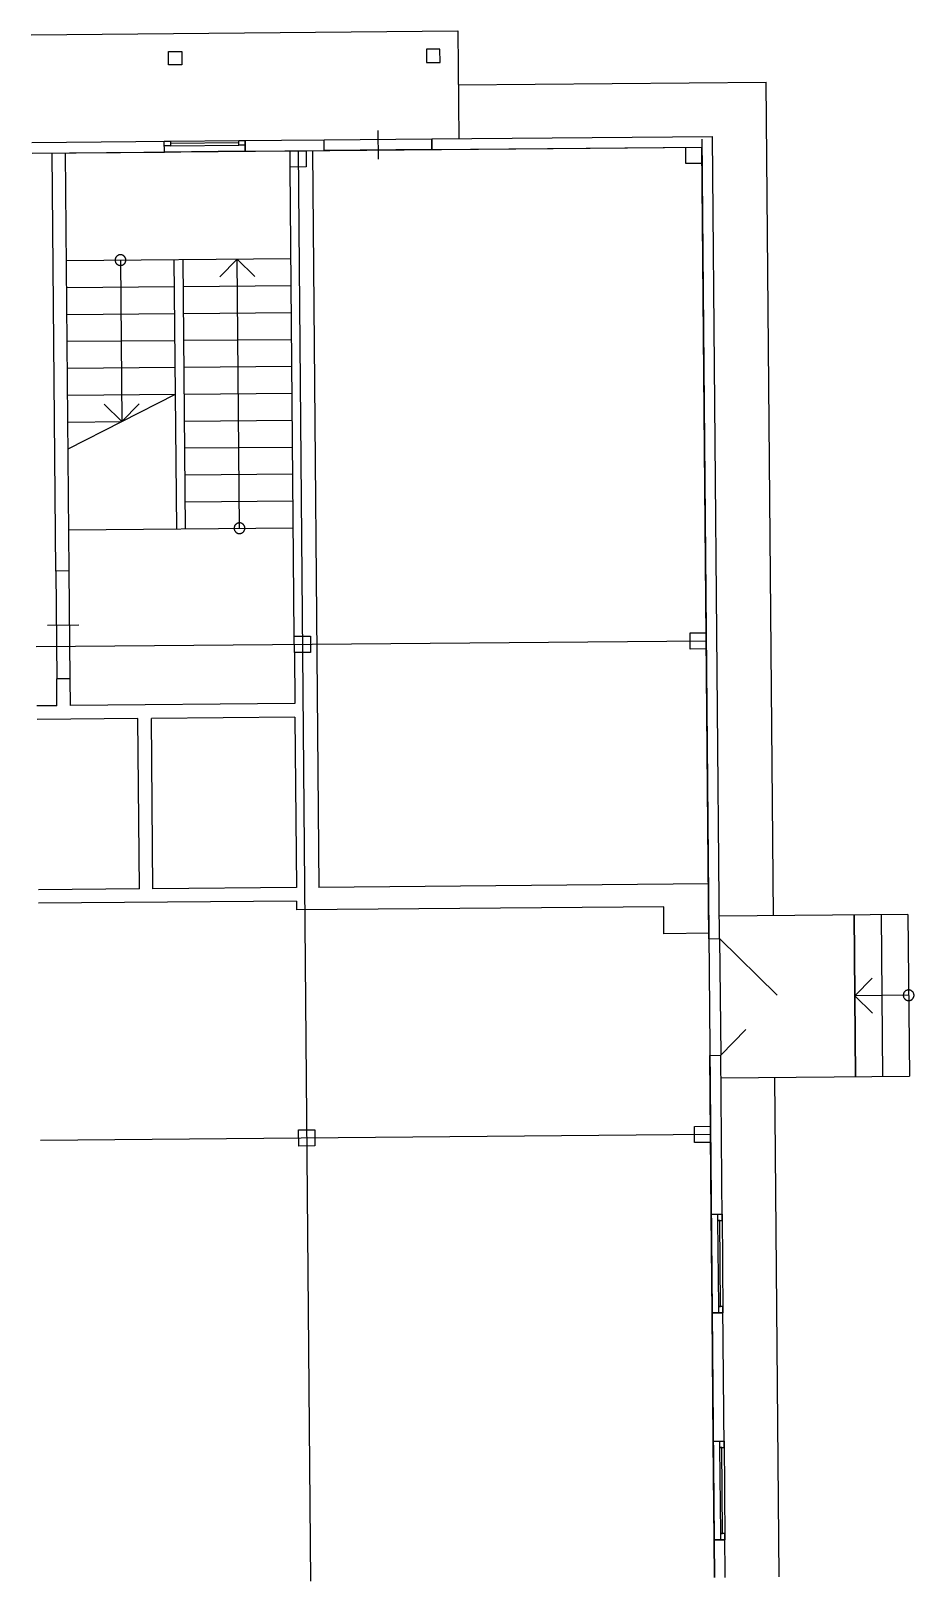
# Model space of a CAD drawing. Extents: x -9 to 1153, y -6 to 2034.
import ezdxf

# ---------------------------------------------------------------- set-up
doc = ezdxf.new("R2010")
doc.units = 0

msp = doc.modelspace()

# ---------------------------------------------------------------- linework, layer by layer
for p, q in [((-8.8, 2029.5), (552.8, 2034.4)), ((552.8, 2034.4), (554, 1892.6)), ((172.1, 2007.4), (189.8, 2007.6)), ((172.2, 1989.7), (172.1, 2007.4)), ((172.1, 2007.4), (172.1, 2007.4)), ((189.8, 2007.6), (189.9, 1989.9)), ((529.3, 2010.5), (511.6, 2010.4)), ((511.6, 2010.4), (511.8, 1992.7)), ((529.5, 1992.8), (529.3, 2010.5)), ((529.3, 2010.5), (529.3, 2010.5)), ((189.9, 1989.9), (172.2, 1989.7)), ((511.8, 1992.7), (529.5, 1992.8)), ((553.4, 1963.5), (958.5, 1967)), ((968.1, 869.8), (958.5, 1967)), ((447.6, 1903.5), (447.9, 1865.7)), ((-7.6, 1887.7), (174.9, 1889.3)), ((-7.4, 1873.6), (874.2, 1881.3)), ((166.6, 1889.3), (272.9, 1890.2)), ((166.7, 1875.1), (166.6, 1889.3)), ((166.7, 1875.1), (166.6, 1889.3)), ((166.6, 1889.3), (166.6, 1889.3)), ((174.9, 1883.4), (166.7, 1883.4)), ((174.9, 1889.3), (174.9, 1883.4)), ((264.7, 1887.2), (174.9, 1886.4)), ((174.9, 1886.4), (174.9, 1883.4)), ((174.9, 1883.4), (264.7, 1884.2)), ((264.6, 1890.1), (376.8, 1891.1)), ((264.7, 1884.2), (264.6, 1890.1)), ((264.6, 1890.1), (264.6, 1890.1)), ((264.7, 1884.2), (264.7, 1887.2)), ((264.7, 1887.2), (264.7, 1887.2)), ((273, 1884.3), (264.7, 1884.2)), ((273, 1876), (272.9, 1890.2)), ((272.9, 1890.2), (273, 1876)), ((376.8, 1891.1), (518.6, 1892.3)), ((377, 1876.9), (376.8, 1891.1)), ((377, 1876.9), (376.8, 1891.1)), ((376.8, 1891.1), (376.8, 1891.1)), ((518.7, 1878.2), (377, 1876.9)), ((518.6, 1892.3), (888.2, 1895.6)), ((518.7, 1878.2), (518.6, 1892.3)), ((518.6, 1892.3), (518.7, 1878.2)), ((518.7, 1878.2), (874.2, 1881.3)), ((852.9, 1881.1), (874.2, 1881.3)), ((853.1, 1859.8), (852.9, 1881.1)), ((852.9, 1881.1), (852.9, 1881.1)), ((874.1, 1891.9), (890.6, -1.2)), ((883.3, 839.6), (874.2, 1881.3)), ((874.2, 1881.3), (874.4, 1860)), ((897.4, 839.7), (888.2, 1895.6)), ((-7.4, 1873.6), (166.7, 1875.1)), ((23.9, 1323.4), (19.1, 1873.8)), ((41.6, 1323.6), (36.8, 1874)), ((273, 1876), (166.7, 1875.1)), ((166.7, 1875.1), (166.7, 1875.1)), ((273, 1876), (377, 1876.9)), ((332.1, 1876.5), (353.3, 1876.7)), ((332.3, 1855.3), (332.1, 1876.5)), ((332.1, 1876.5), (332.1, 1876.5)), ((342.7, 1876.6), (359.1, -5.9)), ((353.3, 1876.7), (353.5, 1855.5)), ((361.6, 1876.8), (370.1, 907.1)), ((874.4, 1860), (853.1, 1859.8)), ((353.5, 1855.5), (332.3, 1855.3)), ((337.7, 1237.6), (332.3, 1855.3)), ((38.1, 1732.2), (333.3, 1734.8)), ((102, 1734.4), (101.9, 1733.8)), ((102.2, 1734.9), (102, 1734.4)), ((102.3, 1735.4), (102.2, 1734.9)), ((102.5, 1735.9), (102.3, 1735.4)), ((102.8, 1736.3), (102.5, 1735.9)), ((103.1, 1736.8), (102.8, 1736.3)), ((103.4, 1737.2), (103.1, 1736.8)), ((103.7, 1737.6), (103.4, 1737.2)), ((104.1, 1738), (103.7, 1737.6)), ((104.5, 1738.3), (104.1, 1738)), ((104.9, 1738.6), (104.5, 1738.3)), ((105.3, 1738.9), (104.9, 1738.6)), ((105.8, 1739.2), (105.3, 1738.9)), ((106.3, 1739.4), (105.8, 1739.2)), ((106.8, 1739.6), (106.3, 1739.4)), ((107.3, 1739.7), (106.8, 1739.6)), ((107.8, 1739.8), (107.3, 1739.7)), ((108.3, 1739.9), (107.8, 1739.8)), ((108.9, 1739.9), (108.3, 1739.9)), ((109.4, 1739.9), (108.9, 1739.9)), ((109.9, 1739.8), (109.4, 1739.9)), ((110.4, 1739.7), (109.9, 1739.8)), ((110.9, 1739.6), (110.4, 1739.7)), ((111.4, 1739.4), (110.9, 1739.6)), ((111.9, 1739.2), (111.4, 1739.4)), ((112.4, 1739), (111.9, 1739.2)), ((112.8, 1738.7), (112.4, 1739)), ((113.3, 1738.4), (112.8, 1738.7)), ((113.7, 1738.1), (113.3, 1738.4)), ((114, 1737.7), (113.7, 1738.1)), ((114.4, 1737.3), (114, 1737.7)), ((114.7, 1736.9), (114.4, 1737.3)), ((115, 1736.4), (114.7, 1736.9)), ((115.2, 1736), (115, 1736.4)), ((115.5, 1735.5), (115.2, 1736)), ((115.6, 1735), (115.5, 1735.5)), ((115.8, 1734.5), (115.6, 1735)), ((115.9, 1734), (115.8, 1734.5)), ((101.9, 1733.8), (101.9, 1733.3)), ((101.9, 1733.3), (101.9, 1732.8)), ((101.9, 1732.8), (101.9, 1732.3)), ((101.9, 1732.3), (102, 1731.7)), ((102, 1731.7), (102.1, 1731.2)), ((102.1, 1731.2), (102.2, 1730.7)), ((102.2, 1730.7), (102.4, 1730.2)), ((102.4, 1730.2), (102.6, 1729.7)), ((102.6, 1729.7), (102.8, 1729.3)), ((102.8, 1729.3), (103.1, 1728.8)), ((103.1, 1728.8), (103.4, 1728.4)), ((103.4, 1728.4), (103.8, 1728)), ((103.8, 1728), (104.2, 1727.6)), ((104.2, 1727.6), (104.6, 1727.3)), ((104.6, 1727.3), (105, 1727)), ((105, 1727), (105.4, 1726.7)), ((105.4, 1726.7), (105.9, 1726.5)), ((105.9, 1726.5), (106.4, 1726.3)), ((106.4, 1726.3), (106.9, 1726.1)), ((106.9, 1726.1), (107.4, 1726)), ((107.4, 1726), (107.9, 1725.9)), ((107.9, 1725.9), (108.4, 1725.8)), ((108.4, 1725.8), (109, 1725.8)), ((108.9, 1732.8), (110.8, 1520.3)), ((109, 1725.8), (109.5, 1725.8)), ((109.5, 1725.8), (110, 1725.9)), ((110, 1725.9), (110.5, 1726)), ((110.5, 1726), (111.1, 1726.1)), ((111.1, 1726.1), (111.5, 1726.3)), ((111.5, 1726.3), (112, 1726.5)), ((112, 1726.5), (112.5, 1726.8)), ((112.5, 1726.8), (112.9, 1727.1)), ((112.9, 1727.1), (113.4, 1727.4)), ((113.4, 1727.4), (113.8, 1727.7)), ((113.8, 1727.7), (114.1, 1728.1)), ((114.1, 1728.1), (114.5, 1728.5)), ((114.5, 1728.5), (114.8, 1728.9)), ((114.8, 1728.9), (115.1, 1729.4)), ((115.1, 1729.4), (115.3, 1729.8)), ((115.3, 1729.8), (115.5, 1730.3)), ((115.5, 1730.3), (115.7, 1730.8)), ((115.7, 1730.8), (115.8, 1731.3)), ((115.8, 1731.3), (115.9, 1731.9)), ((115.9, 1733.4), (115.9, 1734)), ((116, 1732.9), (115.9, 1733.4)), ((115.9, 1731.9), (116, 1732.4)), ((116, 1732.4), (116, 1732.9)), ((182.9, 1379.2), (179.8, 1733.5)), ((194.7, 1379.3), (191.6, 1733.6)), ((239.5, 1710.8), (262.5, 1734.2)), ((265.5, 1379.9), (262.5, 1734.2)), ((285.8, 1711.2), (262.5, 1734.2)), ((38.4, 1696.8), (180.1, 1698)), ((191.9, 1698.1), (333.6, 1699.4)), ((38.7, 1661.4), (180.4, 1662.6)), ((192.2, 1662.7), (333.9, 1663.9)), ((39, 1625.9), (180.7, 1627.2)), ((192.5, 1627.3), (334.2, 1628.5)), ((39.3, 1590.5), (181, 1591.7)), ((192.8, 1591.8), (334.6, 1593.1)), ((39.6, 1555.1), (181.3, 1556.3)), ((40.2, 1484.2), (181.3, 1556.3)), ((193.1, 1556.4), (334.9, 1557.6)), ((87.4, 1543.2), (110.8, 1520.3)), ((133.7, 1543.6), (110.8, 1520.3)), ((39.9, 1519.6), (110.8, 1520.3)), ((193.4, 1521), (335.2, 1522.2)), ((193.8, 1485.5), (335.5, 1486.8)), ((194.1, 1450.1), (335.8, 1451.4)), ((194.4, 1414.7), (336.1, 1415.9)), ((41.1, 1377.9), (336.4, 1380.5)), ((258.6, 1380.9), (258.5, 1380.3)), ((258.5, 1380.3), (258.5, 1379.8)), ((258.5, 1379.8), (258.5, 1379.3)), ((258.5, 1379.3), (258.6, 1378.8)), ((258.7, 1381.4), (258.6, 1380.9)), ((258.6, 1378.8), (258.7, 1378.2)), ((258.8, 1381.9), (258.7, 1381.4)), ((258.7, 1378.2), (258.8, 1377.7)), ((259, 1382.4), (258.8, 1381.9)), ((258.8, 1377.7), (259, 1377.2)), ((259.2, 1382.9), (259, 1382.4)), ((259, 1377.2), (259.2, 1376.8)), ((259.4, 1383.3), (259.2, 1382.9)), ((259.2, 1376.8), (259.5, 1376.3)), ((259.7, 1383.8), (259.4, 1383.3)), ((259.5, 1376.3), (259.8, 1375.8)), ((260, 1384.2), (259.7, 1383.8)), ((259.8, 1375.8), (260.1, 1375.4)), ((260.3, 1384.6), (260, 1384.2)), ((260.1, 1375.4), (260.4, 1375)), ((260.7, 1385), (260.3, 1384.6)), ((260.4, 1375), (260.8, 1374.7)), ((261.1, 1385.3), (260.7, 1385)), ((260.8, 1374.7), (261.2, 1374.3)), ((261.5, 1385.7), (261.1, 1385.3)), ((261.2, 1374.3), (261.6, 1374)), ((262, 1385.9), (261.5, 1385.7)), ((261.6, 1374), (262.1, 1373.7)), ((262.4, 1386.2), (262, 1385.9)), ((262.1, 1373.7), (262.5, 1373.5)), ((262.9, 1386.4), (262.4, 1386.2)), ((262.5, 1373.5), (263, 1373.3)), ((263.4, 1386.6), (262.9, 1386.4)), ((263, 1373.3), (263.5, 1373.1)), ((263.9, 1386.7), (263.4, 1386.6)), ((263.5, 1373.1), (264, 1373)), ((264.4, 1386.8), (263.9, 1386.7)), ((264, 1373), (264.6, 1372.9)), ((265, 1386.9), (264.4, 1386.8)), ((264.6, 1372.9), (265.1, 1372.8)), ((265.5, 1386.9), (265, 1386.9)), ((265.1, 1372.8), (265.6, 1372.8)), ((266, 1386.9), (265.5, 1386.9)), ((265.6, 1372.8), (266.1, 1372.8)), ((266.5, 1386.9), (266, 1386.9)), ((266.1, 1372.8), (266.7, 1372.9)), ((267.1, 1386.8), (266.5, 1386.9)), ((266.7, 1372.9), (267.2, 1373)), ((267.6, 1386.6), (267.1, 1386.8)), ((267.2, 1373), (267.7, 1373.2)), ((268.1, 1386.5), (267.6, 1386.6)), ((267.7, 1373.2), (268.2, 1373.3)), ((268.5, 1386.3), (268.1, 1386.5)), ((268.2, 1373.3), (268.7, 1373.5)), ((269, 1386), (268.5, 1386.3)), ((268.7, 1373.5), (269.1, 1373.8)), ((269.5, 1385.7), (269, 1386)), ((269.1, 1373.8), (269.6, 1374.1)), ((269.9, 1385.4), (269.5, 1385.7)), ((269.6, 1374.1), (270, 1374.4)), ((270.3, 1385.1), (269.9, 1385.4)), ((270, 1374.4), (270.4, 1374.7)), ((270.7, 1384.7), (270.3, 1385.1)), ((270.4, 1374.7), (270.8, 1375.1)), ((271, 1384.3), (270.7, 1384.7)), ((270.8, 1375.1), (271.1, 1375.5)), ((271.3, 1383.9), (271, 1384.3)), ((271.1, 1375.5), (271.4, 1376)), ((271.6, 1383.5), (271.3, 1383.9)), ((271.4, 1376), (271.7, 1376.4)), ((271.9, 1383), (271.6, 1383.5)), ((271.7, 1376.4), (271.9, 1376.9)), ((272.1, 1382.5), (271.9, 1383)), ((271.9, 1376.9), (272.1, 1377.4)), ((272.3, 1382), (272.1, 1382.5)), ((272.1, 1377.4), (272.3, 1377.9)), ((272.4, 1381.5), (272.3, 1382)), ((272.3, 1377.9), (272.4, 1378.4)), ((272.5, 1381), (272.4, 1381.5)), ((272.4, 1378.4), (272.5, 1378.9)), ((272.6, 1380.5), (272.5, 1381)), ((272.5, 1378.9), (272.6, 1379.4)), ((272.6, 1379.9), (272.6, 1380.5)), ((272.6, 1379.4), (272.6, 1379.9)), ((41.6, 1323.6), (23.9, 1323.4)), ((41.6, 1323.6), (23.9, 1323.4)), ((23.9, 1323.4), (25.1, 1181.7)), ((23.9, 1323.4), (23.9, 1323.4)), ((42.9, 1181.9), (41.6, 1323.6)), ((12.7, 1252.5), (54, 1252.8)), ((-1.8, 1224), (879.9, 1231.7)), ((337.7, 1237.6), (358.9, 1237.8)), ((337.8, 1216.3), (337.7, 1237.6)), ((337.7, 1237.6), (337.7, 1237.6)), ((358.9, 1237.8), (359.1, 1216.5)), ((858.5, 1242.1), (879.8, 1242.3)), ((858.7, 1220.9), (858.5, 1242.1)), ((858.5, 1242.1), (858.5, 1242.1)), ((879.8, 1242.3), (879.9, 1221.1)), ((359.1, 1216.5), (337.8, 1216.3)), ((337.8, 1216.3), (338.4, 1149)), ((879.9, 1221.1), (858.7, 1220.9)), ((42.9, 1181.9), (25.1, 1181.7)), ((25.1, 1181.7), (42.9, 1181.9)), ((25.4, 1146.3), (25.1, 1181.7)), ((43.2, 1146.4), (42.9, 1181.9)), ((25.4, 1146.3), (-1.1, 1146)), ((338.4, 1149), (43.2, 1146.4)), ((131.9, 1129.5), (-0.9, 1128.3)), ((133.9, 905.1), (131.9, 1129.5)), ((338.6, 1131.3), (149.6, 1129.6)), ((151.6, 905.2), (149.6, 1129.6)), ((338.6, 1131.3), (340.5, 906.9)), ((133.9, 905.1), (1, 903.9)), ((340.5, 906.9), (151.6, 905.2)), ((882.6, 911.6), (370.1, 907.1)), ((340.7, 889.2), (1.2, 886.2)), ((340.7, 889.2), (340.8, 877.4)), ((823.9, 881.6), (340.8, 877.4)), ((824.2, 846.1), (823.9, 881.6)), ((1145.2, 871.4), (897.2, 869.2)), ((1074.3, 870.8), (1076.2, 658.2)), ((1076.2, 658.2), (1074.3, 870.8)), ((1109.8, 871.1), (1111.6, 658.5)), ((1145.2, 871.4), (1147.1, 658.8)), ((883.2, 846.7), (824.2, 846.1)), ((883.3, 839.6), (897.4, 839.7)), ((897.4, 839.7), (898.8, 686.2)), ((897.4, 839.7), (973.3, 765.2)), ((1098.2, 787.8), (1075.3, 764.5)), ((1146.1, 765.1), (1075.3, 764.5)), ((1098.6, 741.5), (1075.3, 764.5)), ((1139.2, 766.1), (1139.1, 765.6)), ((1139.1, 765.6), (1139.1, 765)), ((1139.1, 765), (1139.1, 764.5)), ((1139.1, 764.5), (1139.2, 764)), ((1139.3, 766.6), (1139.2, 766.1)), ((1139.2, 764), (1139.3, 763.5)), ((1139.4, 767.1), (1139.3, 766.6)), ((1139.3, 763.5), (1139.4, 763)), ((1139.6, 767.6), (1139.4, 767.1)), ((1139.4, 763), (1139.6, 762.5)), ((1139.8, 768.1), (1139.6, 767.6)), ((1139.6, 762.5), (1139.8, 762)), ((1140, 768.6), (1139.8, 768.1)), ((1139.8, 762), (1140.1, 761.5)), ((1140.3, 769), (1140, 768.6)), ((1140.1, 761.5), (1140.3, 761.1)), ((1140.6, 769.4), (1140.3, 769)), ((1140.3, 761.1), (1140.7, 760.6)), ((1140.9, 769.8), (1140.6, 769.4)), ((1140.7, 760.6), (1141, 760.3)), ((1141.3, 770.2), (1140.9, 769.8)), ((1141, 760.3), (1141.4, 759.9)), ((1141.7, 770.6), (1141.3, 770.2)), ((1141.4, 759.9), (1141.8, 759.5)), ((1142.1, 770.9), (1141.7, 770.6)), ((1141.8, 759.5), (1142.2, 759.2)), ((1142.6, 771.2), (1142.1, 770.9)), ((1142.2, 759.2), (1142.7, 759)), ((1143, 771.4), (1142.6, 771.2)), ((1142.7, 759), (1143.1, 758.7)), ((1143.5, 771.6), (1143, 771.4)), ((1143.1, 758.7), (1143.6, 758.5)), ((1144, 771.8), (1143.5, 771.6)), ((1143.6, 758.5), (1144.1, 758.3)), ((1144.5, 772), (1144, 771.8)), ((1144.1, 758.3), (1144.6, 758.2)), ((1145, 772.1), (1144.5, 772)), ((1144.6, 758.2), (1145.1, 758.1)), ((1145.6, 772.1), (1145, 772.1)), ((1145.1, 758.1), (1145.7, 758.1)), ((1146.1, 772.1), (1145.6, 772.1)), ((1145.7, 758.1), (1146.2, 758)), ((1146.6, 772.1), (1146.1, 772.1)), ((1146.2, 758), (1146.7, 758.1)), ((1147.1, 772.1), (1146.6, 772.1)), ((1146.7, 758.1), (1147.3, 758.1)), ((1147.6, 772), (1147.1, 772.1)), ((1147.3, 758.1), (1147.8, 758.2)), ((1148.2, 771.8), (1147.6, 772)), ((1147.8, 758.2), (1148.3, 758.4)), ((1148.7, 771.7), (1148.2, 771.8)), ((1148.3, 758.4), (1148.8, 758.6)), ((1149.1, 771.5), (1148.7, 771.7)), ((1148.8, 758.6), (1149.3, 758.8)), ((1149.6, 771.2), (1149.1, 771.5)), ((1149.3, 758.8), (1149.7, 759)), ((1150.1, 771), (1149.6, 771.2)), ((1149.7, 759), (1150.2, 759.3)), ((1150.5, 770.6), (1150.1, 771)), ((1150.2, 759.3), (1150.6, 759.6)), ((1150.9, 770.3), (1150.5, 770.6)), ((1150.6, 759.6), (1151, 760)), ((1151.3, 769.9), (1150.9, 770.3)), ((1151, 760), (1151.3, 760.3)), ((1151.6, 769.5), (1151.3, 769.9)), ((1151.3, 760.3), (1151.7, 760.7)), ((1151.9, 769.1), (1151.6, 769.5)), ((1151.7, 760.7), (1152, 761.2)), ((1152.2, 768.7), (1151.9, 769.1)), ((1152, 761.2), (1152.3, 761.6)), ((1152.5, 768.2), (1152.2, 768.7)), ((1152.3, 761.6), (1152.5, 762.1)), ((1152.7, 767.7), (1152.5, 768.2)), ((1152.5, 762.1), (1152.7, 762.6)), ((1152.9, 767.2), (1152.7, 767.7)), ((1152.7, 762.6), (1152.9, 763.1)), ((1153, 766.7), (1152.9, 767.2)), ((1152.9, 763.1), (1153, 763.6)), ((1153.1, 766.2), (1153, 766.7)), ((1153, 763.6), (1153.1, 764.1)), ((1153.2, 765.7), (1153.1, 766.2)), ((1153.1, 764.1), (1153.2, 764.6)), ((1153.2, 765.2), (1153.2, 765.7)), ((1153.2, 764.6), (1153.2, 765.2)), ((898.8, 686.2), (931.9, 719.9)), ((884.6, 686), (898.8, 686.2)), ((886.4, 477), (884.6, 686)), ((900.7, 468.8), (898.8, 686.2)), ((899, 656.6), (1147.1, 658.8)), ((975.6, -0.5), (969.9, 657.3)), ((864.2, 592.5), (885.4, 592.7)), ((864.4, 571.3), (864.2, 592.5)), ((864.2, 592.5), (864.2, 592.5)), ((885.4, 592.7), (885.6, 571.5)), ((3.9, 574.4), (885.5, 582.1)), ((343.3, 588), (364.6, 588.2)), ((343.5, 566.7), (343.3, 588)), ((343.3, 588), (343.3, 588)), ((364.6, 588.2), (364.8, 566.9)), ((885.6, 571.5), (864.4, 571.3)), ((364.8, 566.9), (343.5, 566.7)), ((886.4, 477), (900.6, 477.1)), ((886.4, 477), (900.6, 477.1)), ((887.6, 347.1), (886.4, 477)), ((886.4, 477), (886.4, 477)), ((894.7, 477.1), (894.8, 468.8)), ((900.6, 477.1), (901.7, 347.2)), ((894.8, 468.8), (895.8, 355.4)), ((897.7, 468.8), (894.8, 468.8)), ((894.8, 468.8), (894.8, 468.8)), ((894.8, 468.8), (900.7, 468.8)), ((898.7, 355.4), (897.7, 468.8)), ((900.7, 468.8), (900.7, 468.8)), ((887.6, 347.1), (901.7, 347.2)), ((901.7, 347.2), (887.6, 347.1)), ((889, 178.2), (887.6, 347.1)), ((901.7, 355.5), (895.8, 355.4)), ((895.8, 355.4), (898.7, 355.4)), ((895.8, 355.4), (895.8, 347.1)), ((903.3, 170), (901.7, 355.5)), ((901.7, 347.2), (901.7, 347.2)), ((889, 178.2), (903.2, 178.3)), ((889, 178.2), (903.2, 178.3)), ((890.2, 48.3), (889, 178.2)), ((889, 178.2), (889, 178.2)), ((897.3, 178.3), (897.4, 170)), ((897.4, 170), (903.3, 170)), ((897.4, 170), (898.4, 56.6)), ((900.3, 170), (897.4, 170)), ((897.4, 170), (897.4, 170)), ((901.3, 56.6), (900.3, 170)), ((903.2, 178.3), (904.4, 48.4)), ((903.3, 170), (903.3, 170)), ((890.2, 48.3), (904.4, 48.4)), ((904.4, 48.4), (890.2, 48.3)), ((890.6, -1.2), (890.2, 48.3)), ((904.3, 56.7), (898.4, 56.6)), ((898.4, 56.6), (901.3, 56.6)), ((898.4, 56.6), (898.4, 48.3)), ((904.8, -1.1), (904.3, 56.7)), ((904.4, 48.4), (904.4, 48.4))]:
    msp.add_line(p, q)

doc.saveas('drawing.dxf')
